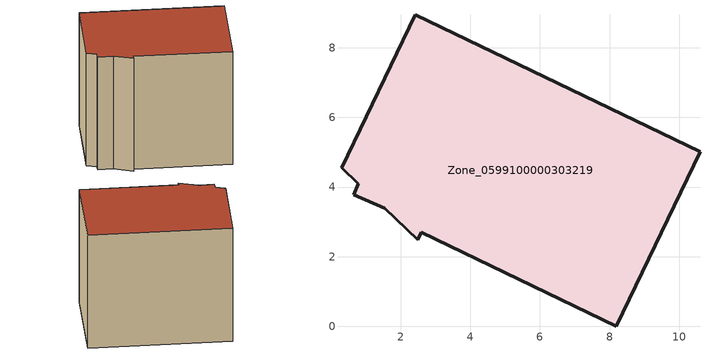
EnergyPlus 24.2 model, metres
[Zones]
Zone_0599100000303219
 floor ground (C_G): 0.65,3.78 0.78,4.1 0.3,4.56 2.41,8.95 10.6,5.01 8.19,0 2.59,2.69 2.49,2.49 1.54,3.38 z4.49
 wall outside (C_F): 2.59,2.69 8.19,0 10.6,5.01 2.41,8.95 0.3,4.56 0.78,4.1 0.65,3.78 1.54,3.38 2.49,2.49 2.59,2.69 z4.49:12.67
 roof outside (C_R): 0.78,4.1 0.65,3.78 1.54,3.38 2.49,2.49 2.59,2.69 8.19,0 10.6,5.01 2.41,8.95 0.3,4.56 z12.67
[BUILDING]
Pand.0599100000303219: North Axis=0; Terrain=City; Loads Convergence Tolerance Value=0.04; Temperature Convergence Tolerance Value=0.4; Solar Distribution=FullExterior; Maximum Number of Warmup Days=25; Minimum Number of Warmup Days=1
[Site:Location]
Rotterdam.The.Hague.AP_ZH_NLD Design_Conditions: Latitude=51.96; Longitude=4.45; Time Zone=1; Elevation=-4.5
[SITE:GROUNDTEMPERATURE:BUILDINGSURFACE]
18, 18, 18, 18, 18, 18, 18, 18, 18, 18, 18, 18
[MATERIAL] Thermal Absorptance=0.9; Solar Absorptance=0.7; Visible Absorptance=0.7
Name | Roughness | Thickness | Conductivity | Density | Specific Heat
G.TC.1992-2005 | MediumSmooth | 0.15 | 0.06 | 540 | 1210
F.TC.1992-2005 | Rough | 0.3 | 0.12 | 1920 | 840
R.TC.1992-2005 | MediumRough | 0.2 | 0.08 | 1500 | 1000
[CONSTRUCTION]
C_G: G.TC.1992-2005
C_F: F.TC.1992-2005
C_R: R.TC.1992-2005
[ZONE]
Zone_0599100000303219: Type=1; Multiplier=1; Ceiling Height=Autocalculate; Volume=Autocalculate; Floor Area=autocalculate; Part of Total Floor Area=Yes
[ZONEINFILTRATION:DESIGNFLOWRATE]
Infil_Zone_0599100000303219: Zone or ZoneList or Space or SpaceList=Zone_0599100000303219; Schedule=AlwaysOn; Design Flow Rate Calculation Method=Flow/Area; Flow Rate per Floor Area=0.0015; Constant Term Coefficient=1; Temperature Term Coefficient=0; Velocity Term Coefficient=0; Velocity Squared Term Coefficient=0
[HVACTEMPLATE:ZONE:IDEALLOADSAIRSYSTEM]
Zone_0599100000303219: Maximum Heating Supply Air Temperature=50; Minimum Cooling Supply Air Temperature=13; Maximum Heating Supply Air Humidity Ratio=0.0156; Minimum Cooling Supply Air Humidity Ratio=0.0077; Heating Limit=NoLimit; Cooling Limit=NoLimit; Dehumidification Control Type=ConstantSensibleHeatRatio; Cooling Sensible Heat Ratio=0.7; Dehumidification Setpoint=60; Humidification Control Type=None; Humidification Setpoint=30; Outdoor Air Method=None; Outdoor Air Flow Rate per Person=0.00944; Outdoor Air Flow Rate per Zone Floor Area=0; Outdoor Air Flow Rate per Zone=0; Demand Controlled Ventilation Type=None; Outdoor Air Economizer Type=NoEconomizer; Heat Recovery Type=None; Sensible Heat Recovery Effectiveness=0.7; Latent Heat Recovery Effectiveness=0.65
[ZONECONTROL:THERMOSTAT]
ThermostatControl_Zone_0599100000303219: Zone or ZoneList=Zone_0599100000303219; Control Type Schedule=DualSetpointControlType; Control 1=Thermostat_Zone_0599100000303219; Temperature Difference Between Cutout And Setpoint=0
[THERMOSTATSETPOINT:DUALSETPOINT]
Thermostat_Zone_0599100000303219: Heating Setpoint Temperature Schedule=HeatingSetpoint_Zone_0599100000303219; Cooling Setpoint Temperature Schedule=CoolingSetpoint_Zone_0599100000303219
[SCHEDULE:COMPACT]
HeatingSetpoint_Zone_0599100000303219: Through: 12/31, For: AllDays, Until: 24:00, 21
CoolingSetpoint_Zone_0599100000303219: Through: 12/31, For: AllDays, Until: 24:00, 24
DualSetpointControlType: Through: 12/31, For: AllDays, Until: 24:00, 4
AlwaysOn: Through: 12/31, For: AllDays, Until: 24:00, 1
